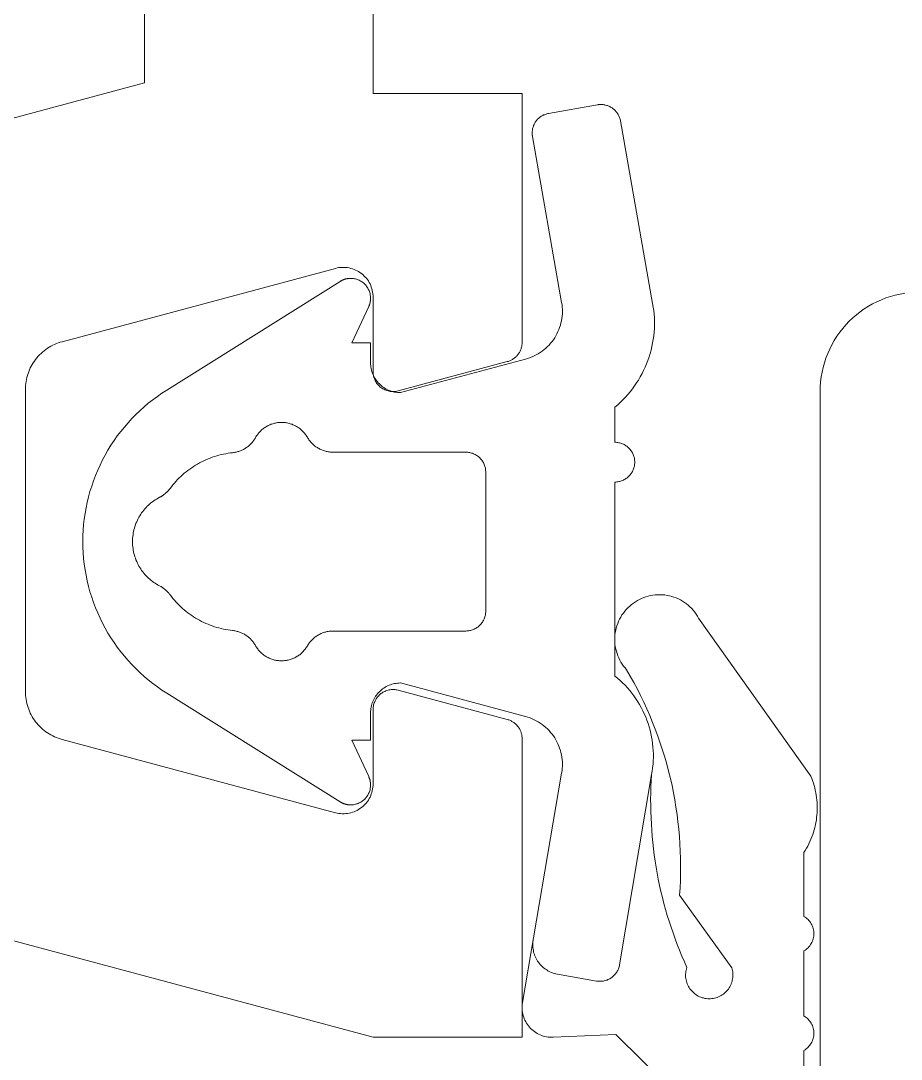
# Model space of a CAD drawing. Header units: metres. Extents: x 1838950 to 1842843, y 5171318 to 5174224.
# Drawn here: x 1841202.50729 to 1841202.51615, y 5171404.76881 to 5171404.77926 of the extents above; entities that cross this region are included whole.
import ezdxf

# ---------------------------------------------------------------- set-up
doc = ezdxf.new("R2010")
doc.units = ezdxf.units.M
doc.header["$LTSCALE"] = 0.0254
doc.layers.add('00 CHAZAL Coupe A.5', color=7, linetype='Continuous', lineweight=18)

# ---------------------------------------------------------------- blocks, each defined once
blk = doc.blocks.new('Groupe-1778-1')
at = {"layer": '00 CHAZAL Coupe A.5', "color": 7, "linetype": 'Continuous', "lineweight": 5, "flags": 128}
for points in [[(1841202.512183, 5171404.775834), (1841202.512191, 5171404.775836), (1841202.512199, 5171404.775838), (1841202.512207, 5171404.775841), (1841202.512214, 5171404.775845), (1841202.512222, 5171404.775848), (1841202.512229, 5171404.775852), (1841202.512236, 5171404.775856), (1841202.512243, 5171404.77586), (1841202.51225, 5171404.775865), (1841202.512256, 5171404.77587), (1841202.512262, 5171404.775875), (1841202.512268, 5171404.775881), (1841202.512274, 5171404.775886), (1841202.51228, 5171404.775892), (1841202.512285, 5171404.775899), (1841202.51229, 5171404.775905), (1841202.512295, 5171404.775912), (1841202.5123, 5171404.775918), (1841202.512304, 5171404.775925), (1841202.512308, 5171404.775932), (1841202.512312, 5171404.77594), (1841202.512315, 5171404.775947), (1841202.512318, 5171404.775955), (1841202.512321, 5171404.775962), (1841202.512324, 5171404.77597), (1841202.512326, 5171404.775978), (1841202.512328, 5171404.775986), (1841202.512329, 5171404.775994), (1841202.51233, 5171404.776002), (1841202.512331, 5171404.77601), (1841202.512332, 5171404.776019), (1841202.512332, 5171404.776027), (1841202.512332, 5171404.778532), (1841202.510832, 5171404.778532), (1841202.510832, 5171404.794346)], [(1841202.499814, 5171404.771984), (1841202.510832, 5171404.769032), (1841202.512332, 5171404.769032), (1841202.512332, 5171404.772037), (1841202.512332, 5171404.772045), (1841202.512331, 5171404.772054), (1841202.51233, 5171404.772062), (1841202.512329, 5171404.77207), (1841202.512328, 5171404.772078), (1841202.512326, 5171404.772086), (1841202.512324, 5171404.772094), (1841202.512321, 5171404.772102), (1841202.512318, 5171404.772109), (1841202.512315, 5171404.772117), (1841202.512312, 5171404.772124), (1841202.512308, 5171404.772132), (1841202.512304, 5171404.772139), (1841202.5123, 5171404.772146), (1841202.512295, 5171404.772152), (1841202.51229, 5171404.772159), (1841202.512285, 5171404.772165), (1841202.51228, 5171404.772172), (1841202.512274, 5171404.772177), (1841202.512268, 5171404.772183), (1841202.512262, 5171404.772189), (1841202.512256, 5171404.772194), (1841202.51225, 5171404.772199), (1841202.512243, 5171404.772204), (1841202.512236, 5171404.772208), (1841202.512229, 5171404.772212), (1841202.512222, 5171404.772216), (1841202.512214, 5171404.772219), (1841202.512207, 5171404.772223), (1841202.512199, 5171404.772226), (1841202.512191, 5171404.772228), (1841202.512183, 5171404.77223), (1841202.511083, 5171404.772525), (1841202.511072, 5171404.772528), (1841202.511061, 5171404.77253), (1841202.51105, 5171404.772531), (1841202.511038, 5171404.772532), (1841202.511027, 5171404.772532), (1841202.511015, 5171404.772531), (1841202.511004, 5171404.77253), (1841202.510993, 5171404.772528), (1841202.510982, 5171404.772526), (1841202.510971, 5171404.772522), (1841202.51096, 5171404.772519), (1841202.510949, 5171404.772514), (1841202.510939, 5171404.772509), (1841202.510929, 5171404.772504), (1841202.510919, 5171404.772497), (1841202.51091, 5171404.772491), (1841202.510901, 5171404.772483), (1841202.510893, 5171404.772476), (1841202.510885, 5171404.772467), (1841202.510877, 5171404.772459), (1841202.51087, 5171404.77245), (1841202.510864, 5171404.77244), (1841202.510858, 5171404.772431), (1841202.510852, 5171404.77242), (1841202.510848, 5171404.77241), (1841202.510843, 5171404.772399), (1841202.51084, 5171404.772388), (1841202.510837, 5171404.772377), (1841202.510835, 5171404.772366), (1841202.510833, 5171404.772355), (1841202.510832, 5171404.772343), (1841202.510832, 5171404.772332), (1841202.510832, 5171404.771582), (1841202.510831, 5171404.771565), (1841202.51083, 5171404.771548), (1841202.510827, 5171404.771531), (1841202.510824, 5171404.771514), (1841202.510819, 5171404.771497), (1841202.510814, 5171404.771481), (1841202.510808, 5171404.771465), (1841202.510801, 5171404.771449), (1841202.510793, 5171404.771434), (1841202.510784, 5171404.771419), (1841202.510774, 5171404.771405), (1841202.510764, 5171404.771392), (1841202.510752, 5171404.771379), (1841202.51074, 5171404.771366), (1841202.510728, 5171404.771355), (1841202.510714, 5171404.771344), (1841202.5107, 5171404.771334), (1841202.510686, 5171404.771325), (1841202.510671, 5171404.771316), (1841202.510656, 5171404.771309), (1841202.51064, 5171404.771302), (1841202.510623, 5171404.771296), (1841202.510607, 5171404.771292), (1841202.51059, 5171404.771288), (1841202.510573, 5171404.771285), (1841202.510556, 5171404.771283), (1841202.510539, 5171404.771282), (1841202.510522, 5171404.771282), (1841202.510505, 5171404.771283), (1841202.510488, 5171404.771285), (1841202.510471, 5171404.771288), (1841202.510454, 5171404.771292), (1841202.507702, 5171404.77203), (1841202.507683, 5171404.772035), (1841202.507663, 5171404.772042), (1841202.507644, 5171404.772049), (1841202.507625, 5171404.772057), (1841202.507607, 5171404.772066), (1841202.507589, 5171404.772075), (1841202.507571, 5171404.772086), (1841202.507554, 5171404.772097), (1841202.507537, 5171404.772108), (1841202.507521, 5171404.772121), (1841202.507505, 5171404.772134), (1841202.50749, 5171404.772148), (1841202.507475, 5171404.772162), (1841202.507461, 5171404.772177), (1841202.507448, 5171404.772192), (1841202.507435, 5171404.772208), (1841202.507423, 5171404.772225), (1841202.507411, 5171404.772242), (1841202.507401, 5171404.772259), (1841202.507391, 5171404.772277), (1841202.507381, 5171404.772295), (1841202.507373, 5171404.772314), (1841202.507365, 5171404.772333), (1841202.507358, 5171404.772352), (1841202.507352, 5171404.772371), (1841202.507347, 5171404.772391), (1841202.507342, 5171404.772411), (1841202.507338, 5171404.772431), (1841202.507335, 5171404.772451), (1841202.507333, 5171404.772472), (1841202.507332, 5171404.772492), (1841202.507332, 5171404.772512), (1841202.507332, 5171404.775551), (1841202.507332, 5171404.775572), (1841202.507333, 5171404.775592), (1841202.507335, 5171404.775613), (1841202.507338, 5171404.775633), (1841202.507342, 5171404.775653), (1841202.507347, 5171404.775673), (1841202.507352, 5171404.775693), (1841202.507358, 5171404.775712), (1841202.507365, 5171404.775731), (1841202.507373, 5171404.77575), (1841202.507381, 5171404.775769), (1841202.507391, 5171404.775787), (1841202.507401, 5171404.775805), (1841202.507411, 5171404.775822), (1841202.507423, 5171404.775839), (1841202.507435, 5171404.775856), (1841202.507448, 5171404.775872), (1841202.507461, 5171404.775887), (1841202.507475, 5171404.775902), (1841202.50749, 5171404.775916), (1841202.507505, 5171404.77593), (1841202.507521, 5171404.775943), (1841202.507537, 5171404.775955), (1841202.507554, 5171404.775967), (1841202.507571, 5171404.775978), (1841202.507589, 5171404.775989), (1841202.507607, 5171404.775998), (1841202.507625, 5171404.776007), (1841202.507644, 5171404.776015), (1841202.507663, 5171404.776022), (1841202.507683, 5171404.776029), (1841202.507702, 5171404.776034), (1841202.510454, 5171404.776772), (1841202.510471, 5171404.776776), (1841202.510488, 5171404.776779), (1841202.510505, 5171404.776781), (1841202.510522, 5171404.776782), (1841202.510539, 5171404.776782), (1841202.510556, 5171404.776781), (1841202.510573, 5171404.776779), (1841202.51059, 5171404.776776), (1841202.510607, 5171404.776772), (1841202.510623, 5171404.776768), (1841202.51064, 5171404.776762), (1841202.510656, 5171404.776755), (1841202.510671, 5171404.776748), (1841202.510686, 5171404.776739), (1841202.5107, 5171404.77673), (1841202.510714, 5171404.77672), (1841202.510728, 5171404.776709), (1841202.51074, 5171404.776698), (1841202.510752, 5171404.776685), (1841202.510764, 5171404.776672), (1841202.510774, 5171404.776659), (1841202.510784, 5171404.776645), (1841202.510793, 5171404.77663), (1841202.510801, 5171404.776615), (1841202.510808, 5171404.776599), (1841202.510814, 5171404.776583), (1841202.510819, 5171404.776567), (1841202.510824, 5171404.77655), (1841202.510827, 5171404.776533), (1841202.51083, 5171404.776516), (1841202.510831, 5171404.776499), (1841202.510832, 5171404.776482), (1841202.510832, 5171404.775732), (1841202.510832, 5171404.775721), (1841202.510833, 5171404.775709), (1841202.510835, 5171404.775698), (1841202.510837, 5171404.775687), (1841202.51084, 5171404.775675), (1841202.510843, 5171404.775665), (1841202.510848, 5171404.775654), (1841202.510852, 5171404.775644), (1841202.510858, 5171404.775633), (1841202.510864, 5171404.775624), (1841202.51087, 5171404.775614), (1841202.510877, 5171404.775605), (1841202.510885, 5171404.775596), (1841202.510893, 5171404.775588), (1841202.510901, 5171404.775581), (1841202.51091, 5171404.775573), (1841202.510919, 5171404.775567), (1841202.510929, 5171404.77556), (1841202.510939, 5171404.775555), (1841202.510949, 5171404.77555), (1841202.51096, 5171404.775545), (1841202.510971, 5171404.775542), (1841202.510982, 5171404.775538), (1841202.510993, 5171404.775536), (1841202.511004, 5171404.775534), (1841202.511015, 5171404.775533), (1841202.511027, 5171404.775532), (1841202.511038, 5171404.775532), (1841202.51105, 5171404.775533), (1841202.511061, 5171404.775534), (1841202.511072, 5171404.775536), (1841202.511083, 5171404.775539), (1841202.512183, 5171404.775834)], [(1841202.516185, 5171404.776521), (1841202.516137, 5171404.776513), (1841202.516089, 5171404.776502), (1841202.516041, 5171404.776489), (1841202.515995, 5171404.776474), (1841202.515949, 5171404.776456), (1841202.515904, 5171404.776436), (1841202.51586, 5171404.776414), (1841202.515818, 5171404.77639), (1841202.515776, 5171404.776363), (1841202.515736, 5171404.776335), (1841202.515697, 5171404.776305), (1841202.51566, 5171404.776273), (1841202.515625, 5171404.776239), (1841202.515591, 5171404.776204), (1841202.515559, 5171404.776166), (1841202.515529, 5171404.776128), (1841202.5155, 5171404.776088), (1841202.515474, 5171404.776046), (1841202.51545, 5171404.776003), (1841202.515428, 5171404.77596), (1841202.515408, 5171404.775915), (1841202.51539, 5171404.775869), (1841202.515375, 5171404.775822), (1841202.515362, 5171404.775775), (1841202.515351, 5171404.775727), (1841202.515343, 5171404.775679), (1841202.515337, 5171404.77563), (1841202.515333, 5171404.775581), (1841202.515332, 5171404.775532), (1841202.515332, 5171404.767032)], [(1841202.508532, 5171404.789032), (1841202.508532, 5171404.778638), (1841202.507107, 5171404.778256)], [(1841202.513636, 5171404.771676), (1841202.513313, 5171404.76976), (1841202.513311, 5171404.76975), (1841202.513309, 5171404.769741), (1841202.513306, 5171404.769731), (1841202.513302, 5171404.769722), (1841202.513299, 5171404.769713), (1841202.513294, 5171404.769704), (1841202.51329, 5171404.769696), (1841202.513285, 5171404.769687), (1841202.513279, 5171404.769679), (1841202.513273, 5171404.769671), (1841202.513267, 5171404.769664), (1841202.51326, 5171404.769656), (1841202.513253, 5171404.769649), (1841202.513246, 5171404.769643), (1841202.513239, 5171404.769637), (1841202.513231, 5171404.769631), (1841202.513222, 5171404.769625), (1841202.513214, 5171404.76962), (1841202.513205, 5171404.769616), (1841202.513196, 5171404.769612), (1841202.513187, 5171404.769608), (1841202.513178, 5171404.769605), (1841202.513169, 5171404.769602), (1841202.513159, 5171404.769599), (1841202.51315, 5171404.769597), (1841202.51314, 5171404.769596), (1841202.51313, 5171404.769595), (1841202.51312, 5171404.769595), (1841202.51311, 5171404.769595), (1841202.513101, 5171404.769595), (1841202.513091, 5171404.769596), (1841202.513081, 5171404.769598), (1841202.512687, 5171404.769667), (1841202.512673, 5171404.76967), (1841202.512659, 5171404.769674), (1841202.512645, 5171404.769678), (1841202.512631, 5171404.769683), (1841202.512618, 5171404.769688), (1841202.512605, 5171404.769694), (1841202.512592, 5171404.769701), (1841202.51258, 5171404.769709), (1841202.512568, 5171404.769717), (1841202.512556, 5171404.769725), (1841202.512545, 5171404.769734), (1841202.512534, 5171404.769744), (1841202.512524, 5171404.769754), (1841202.512514, 5171404.769765), (1841202.512504, 5171404.769776), (1841202.512496, 5171404.769787), (1841202.512487, 5171404.769799), (1841202.51248, 5171404.769812), (1841202.512473, 5171404.769824), (1841202.512467, 5171404.769838), (1841202.512461, 5171404.769851), (1841202.512456, 5171404.769864), (1841202.512451, 5171404.769878), (1841202.512448, 5171404.769892), (1841202.512445, 5171404.769906), (1841202.512442, 5171404.769921), (1841202.512441, 5171404.769935), (1841202.51244, 5171404.76995), (1841202.512439, 5171404.769964), (1841202.51244, 5171404.769978), (1841202.512441, 5171404.769993), (1841202.512443, 5171404.770007)]]:
    blk.add_lwpolyline(points, dxfattribs=at)
at = {"layer": '00 CHAZAL Coupe A.5', "color": 9, "linetype": 'Continuous', "lineweight": 5, "true_color": 0xbbbbbb, "flags": 128}
for points in [[(1841202.514443, 5171404.769731), (1841202.513917, 5171404.770463), (1841202.513922, 5171404.770537), (1841202.513925, 5171404.770611), (1841202.513927, 5171404.770684), (1841202.513927, 5171404.770758), (1841202.513927, 5171404.770832), (1841202.513924, 5171404.770906), (1841202.513921, 5171404.77098), (1841202.513916, 5171404.771054), (1841202.513909, 5171404.771128), (1841202.513901, 5171404.771201), (1841202.513892, 5171404.771275), (1841202.513881, 5171404.771348), (1841202.513869, 5171404.771421), (1841202.513856, 5171404.771493), (1841202.513841, 5171404.771566), (1841202.513825, 5171404.771638), (1841202.513807, 5171404.77171), (1841202.513788, 5171404.771781), (1841202.513768, 5171404.771852), (1841202.513746, 5171404.771923), (1841202.513723, 5171404.771993), (1841202.513699, 5171404.772063), (1841202.513673, 5171404.772133), (1841202.513646, 5171404.772201), (1841202.513618, 5171404.77227), (1841202.513588, 5171404.772338), (1841202.513557, 5171404.772405), (1841202.513525, 5171404.772471), (1841202.513492, 5171404.772537), (1841202.513457, 5171404.772603), (1841202.513421, 5171404.772667), (1841202.513384, 5171404.772731), (1841202.513368, 5171404.772749), (1841202.513354, 5171404.772768), (1841202.51334, 5171404.772787), (1841202.513327, 5171404.772808), (1841202.513316, 5171404.772828), (1841202.513305, 5171404.77285), (1841202.513296, 5171404.772872), (1841202.513288, 5171404.772894), (1841202.513281, 5171404.772917), (1841202.513275, 5171404.77294), (1841202.51327, 5171404.772963), (1841202.513267, 5171404.772987), (1841202.513265, 5171404.773011), (1841202.513264, 5171404.773035), (1841202.513265, 5171404.773058), (1841202.513267, 5171404.773082), (1841202.51327, 5171404.773106), (1841202.513274, 5171404.773129), (1841202.513279, 5171404.773152), (1841202.513286, 5171404.773175), (1841202.513294, 5171404.773198), (1841202.513303, 5171404.77322), (1841202.513313, 5171404.773241), (1841202.513325, 5171404.773262), (1841202.513337, 5171404.773283), (1841202.513351, 5171404.773302), (1841202.513365, 5171404.773321), (1841202.513381, 5171404.773339), (1841202.513397, 5171404.773356), (1841202.513415, 5171404.773373), (1841202.513433, 5171404.773388), (1841202.513452, 5171404.773402), (1841202.513472, 5171404.773416), (1841202.513492, 5171404.773428), (1841202.513513, 5171404.773439), (1841202.513535, 5171404.773449), (1841202.513557, 5171404.773458), (1841202.513579, 5171404.773466), (1841202.513602, 5171404.773473), (1841202.513625, 5171404.773478), (1841202.513649, 5171404.773482), (1841202.513673, 5171404.773485), (1841202.513696, 5171404.773486), (1841202.51372, 5171404.773487), (1841202.513744, 5171404.773486), (1841202.513768, 5171404.773484), (1841202.513791, 5171404.77348), (1841202.513815, 5171404.773475), (1841202.513838, 5171404.773469), (1841202.51386, 5171404.773462), (1841202.513883, 5171404.773454), (1841202.513905, 5171404.773444), (1841202.513926, 5171404.773434), (1841202.513947, 5171404.773422), (1841202.513967, 5171404.773409), (1841202.513986, 5171404.773395), (1841202.514005, 5171404.77338), (1841202.514022, 5171404.773365), (1841202.514039, 5171404.773348), (1841202.514055, 5171404.77333), (1841202.51407, 5171404.773312), (1841202.514084, 5171404.773292), (1841202.514097, 5171404.773272), (1841202.514109, 5171404.773252), (1841202.515238, 5171404.771661), (1841202.515247, 5171404.771638), (1841202.515256, 5171404.771615), (1841202.515264, 5171404.771591), (1841202.515271, 5171404.771567), (1841202.515278, 5171404.771542), (1841202.515283, 5171404.771518), (1841202.515289, 5171404.771493), (1841202.515293, 5171404.771469), (1841202.515296, 5171404.771444), (1841202.515299, 5171404.771419), (1841202.515301, 5171404.771394), (1841202.515302, 5171404.771369), (1841202.515303, 5171404.771343), (1841202.515303, 5171404.771318), (1841202.515302, 5171404.771293), (1841202.5153, 5171404.771268), (1841202.515297, 5171404.771243), (1841202.515294, 5171404.771218), (1841202.51529, 5171404.771193), (1841202.515285, 5171404.771169), (1841202.515279, 5171404.771144), (1841202.515273, 5171404.77112), (1841202.515265, 5171404.771096), (1841202.515258, 5171404.771072), (1841202.515249, 5171404.771048), (1841202.51524, 5171404.771025), (1841202.51523, 5171404.771002), (1841202.515219, 5171404.770979), (1841202.515207, 5171404.770957), (1841202.515195, 5171404.770935), (1841202.515182, 5171404.770913), (1841202.515169, 5171404.770892), (1841202.515169, 5171404.770248), (1841202.51518, 5171404.770241), (1841202.515191, 5171404.770233), (1841202.515201, 5171404.770225), (1841202.51521, 5171404.770216), (1841202.515219, 5171404.770207), (1841202.515228, 5171404.770197), (1841202.515235, 5171404.770186), (1841202.515242, 5171404.770175), (1841202.515248, 5171404.770163), (1841202.515254, 5171404.770151), (1841202.515258, 5171404.770139), (1841202.515262, 5171404.770127), (1841202.515265, 5171404.770114), (1841202.515267, 5171404.770101), (1841202.515268, 5171404.770088), (1841202.515269, 5171404.770075), (1841202.515268, 5171404.770062), (1841202.515267, 5171404.770049), (1841202.515265, 5171404.770036), (1841202.515262, 5171404.770023), (1841202.515258, 5171404.770011), (1841202.515254, 5171404.769998), (1841202.515248, 5171404.769986), (1841202.515242, 5171404.769975), (1841202.515235, 5171404.769964), (1841202.515228, 5171404.769953), (1841202.515219, 5171404.769943), (1841202.51521, 5171404.769933), (1841202.515201, 5171404.769924), (1841202.515191, 5171404.769916), (1841202.51518, 5171404.769909), (1841202.515169, 5171404.769902), (1841202.515169, 5171404.769246), (1841202.51518, 5171404.769239), (1841202.515191, 5171404.769231), (1841202.515201, 5171404.769223), (1841202.51521, 5171404.769214), (1841202.515219, 5171404.769204), (1841202.515227, 5171404.769194), (1841202.515235, 5171404.769184), (1841202.515242, 5171404.769172), (1841202.515248, 5171404.769161), (1841202.515254, 5171404.769149), (1841202.515258, 5171404.769137), (1841202.515262, 5171404.769124), (1841202.515265, 5171404.769111), (1841202.515267, 5171404.769099), (1841202.515268, 5171404.769086), (1841202.515269, 5171404.769072), (1841202.515268, 5171404.769059), (1841202.515267, 5171404.769046), (1841202.515265, 5171404.769033), (1841202.515262, 5171404.769021), (1841202.515258, 5171404.769008), (1841202.515254, 5171404.768996), (1841202.515248, 5171404.768984), (1841202.515242, 5171404.768972), (1841202.515235, 5171404.768961), (1841202.515227, 5171404.768951), (1841202.515219, 5171404.768941), (1841202.51521, 5171404.768931), (1841202.515201, 5171404.768922), (1841202.51519, 5171404.768914), (1841202.51518, 5171404.768906), (1841202.515169, 5171404.768899), (1841202.515169, 5171404.768187)], [(1841202.514605, 5171404.767749), (1841202.513275, 5171404.769059), (1841202.512644, 5171404.769032), (1841202.512627, 5171404.769032), (1841202.512611, 5171404.769032), (1841202.512594, 5171404.769034), (1841202.512578, 5171404.769036), (1841202.512561, 5171404.76904), (1841202.512545, 5171404.769044), (1841202.512529, 5171404.76905), (1841202.512514, 5171404.769056), (1841202.512498, 5171404.769063), (1841202.512484, 5171404.76907), (1841202.512469, 5171404.769079), (1841202.512456, 5171404.769089), (1841202.512442, 5171404.769099), (1841202.51243, 5171404.76911), (1841202.512418, 5171404.769121), (1841202.512406, 5171404.769133), (1841202.512396, 5171404.769146), (1841202.512386, 5171404.76916), (1841202.512376, 5171404.769174), (1841202.512368, 5171404.769188), (1841202.51236, 5171404.769203), (1841202.512354, 5171404.769218), (1841202.512348, 5171404.769234), (1841202.512343, 5171404.76925), (1841202.512339, 5171404.769266), (1841202.512335, 5171404.769282), (1841202.512333, 5171404.769299), (1841202.512332, 5171404.769316), (1841202.512331, 5171404.769332), (1841202.512332, 5171404.769349), (1841202.512333, 5171404.769366), (1841202.512336, 5171404.769382), (1841202.51273, 5171404.77169), (1841202.512734, 5171404.771713), (1841202.512736, 5171404.771736), (1841202.512738, 5171404.771759), (1841202.512738, 5171404.771782), (1841202.512737, 5171404.771806), (1841202.512735, 5171404.771829), (1841202.512732, 5171404.771852), (1841202.512728, 5171404.771874), (1841202.512723, 5171404.771897), (1841202.512717, 5171404.771919), (1841202.51271, 5171404.771942), (1841202.512702, 5171404.771963), (1841202.512693, 5171404.771985), (1841202.512683, 5171404.772005), (1841202.512672, 5171404.772026), (1841202.51266, 5171404.772046), (1841202.512647, 5171404.772065), (1841202.512633, 5171404.772083), (1841202.512618, 5171404.772101), (1841202.512603, 5171404.772119), (1841202.512587, 5171404.772135), (1841202.51257, 5171404.772151), (1841202.512552, 5171404.772166), (1841202.512534, 5171404.77218), (1841202.512515, 5171404.772193), (1841202.512495, 5171404.772206), (1841202.512475, 5171404.772217), (1841202.512454, 5171404.772228), (1841202.512433, 5171404.772237), (1841202.512412, 5171404.772246), (1841202.51239, 5171404.772253), (1841202.512367, 5171404.77226), (1841202.511107, 5171404.772598), (1841202.511092, 5171404.772597), (1841202.511077, 5171404.772596), (1841202.511063, 5171404.772594), (1841202.511048, 5171404.772592), (1841202.511034, 5171404.772589), (1841202.51102, 5171404.772585), (1841202.511006, 5171404.77258), (1841202.510992, 5171404.772575), (1841202.510978, 5171404.772569), (1841202.510965, 5171404.772562), (1841202.510952, 5171404.772555), (1841202.51094, 5171404.772547), (1841202.510928, 5171404.772539), (1841202.510916, 5171404.77253), (1841202.510905, 5171404.77252), (1841202.510895, 5171404.77251), (1841202.510884, 5171404.772499), (1841202.510875, 5171404.772488), (1841202.510866, 5171404.772476), (1841202.510857, 5171404.772464), (1841202.510849, 5171404.772452), (1841202.510842, 5171404.772439), (1841202.510835, 5171404.772426), (1841202.510829, 5171404.772413), (1841202.510824, 5171404.772399), (1841202.51082, 5171404.772385), (1841202.510816, 5171404.772371), (1841202.510812, 5171404.772356), (1841202.51081, 5171404.772342), (1841202.510808, 5171404.772327), (1841202.510807, 5171404.772312), (1841202.510807, 5171404.772298), (1841202.510807, 5171404.772021), (1841202.510617, 5171404.772021), (1841202.510788, 5171404.771656), (1841202.510789, 5171404.771653), (1841202.51079, 5171404.771651), (1841202.510791, 5171404.771648), (1841202.510792, 5171404.771646), (1841202.510793, 5171404.771643), (1841202.510794, 5171404.771641), (1841202.510795, 5171404.771638), (1841202.510796, 5171404.771635), (1841202.510797, 5171404.771633), (1841202.510798, 5171404.77163), (1841202.510798, 5171404.771628), (1841202.510799, 5171404.771625), (1841202.5108, 5171404.771622), (1841202.510801, 5171404.77162), (1841202.510801, 5171404.771617), (1841202.510802, 5171404.771614), (1841202.510802, 5171404.771612), (1841202.510803, 5171404.771609), (1841202.510803, 5171404.771606), (1841202.510804, 5171404.771604), (1841202.510804, 5171404.771601), (1841202.510805, 5171404.771598), (1841202.510805, 5171404.771596), (1841202.510805, 5171404.771593), (1841202.510806, 5171404.77159), (1841202.510806, 5171404.771588), (1841202.510806, 5171404.771585), (1841202.510806, 5171404.771582), (1841202.510806, 5171404.771579), (1841202.510807, 5171404.771577), (1841202.510807, 5171404.771574), (1841202.510807, 5171404.771571), (1841202.510806, 5171404.771561), (1841202.510806, 5171404.771552), (1841202.510804, 5171404.771542), (1841202.510803, 5171404.771532), (1841202.510801, 5171404.771523), (1841202.510798, 5171404.771513), (1841202.510795, 5171404.771504), (1841202.510791, 5171404.771495), (1841202.510787, 5171404.771486), (1841202.510783, 5171404.771477), (1841202.510778, 5171404.771468), (1841202.510773, 5171404.77146), (1841202.510767, 5171404.771452), (1841202.510761, 5171404.771444), (1841202.510755, 5171404.771437), (1841202.510748, 5171404.77143), (1841202.510741, 5171404.771423), (1841202.510734, 5171404.771417), (1841202.510726, 5171404.771411), (1841202.510718, 5171404.771405), (1841202.510709, 5171404.7714), (1841202.510701, 5171404.771395), (1841202.510692, 5171404.77139), (1841202.510683, 5171404.771386), (1841202.510674, 5171404.771383), (1841202.510665, 5171404.77138), (1841202.510655, 5171404.771377), (1841202.510646, 5171404.771375), (1841202.510636, 5171404.771373), (1841202.510626, 5171404.771372), (1841202.510616, 5171404.771371), (1841202.510607, 5171404.771371), (1841202.510603, 5171404.771371), (1841202.5106, 5171404.771371), (1841202.510596, 5171404.771371), (1841202.510593, 5171404.771372), (1841202.510589, 5171404.771372), (1841202.510586, 5171404.771372), (1841202.510582, 5171404.771373), (1841202.510579, 5171404.771373), (1841202.510575, 5171404.771374), (1841202.510572, 5171404.771374), (1841202.510568, 5171404.771375), (1841202.510565, 5171404.771376), (1841202.510562, 5171404.771376), (1841202.510558, 5171404.771377), (1841202.510555, 5171404.771378), (1841202.510551, 5171404.771379), (1841202.510548, 5171404.77138), (1841202.510545, 5171404.771381), (1841202.510541, 5171404.771382), (1841202.510538, 5171404.771383), (1841202.510535, 5171404.771385), (1841202.510532, 5171404.771386), (1841202.510528, 5171404.771387), (1841202.510525, 5171404.771389), (1841202.510522, 5171404.77139), (1841202.510519, 5171404.771392), (1841202.510516, 5171404.771393), (1841202.510513, 5171404.771395), (1841202.510509, 5171404.771396), (1841202.510506, 5171404.771398), (1841202.510503, 5171404.7714), (1841202.5105, 5171404.771402), (1841202.508754, 5171404.772496), (1841202.508706, 5171404.772527), (1841202.50866, 5171404.772559), (1841202.508614, 5171404.772593), (1841202.508569, 5171404.772629), (1841202.508526, 5171404.772665), (1841202.508484, 5171404.772704), (1841202.508443, 5171404.772743), (1841202.508403, 5171404.772784), (1841202.508365, 5171404.772825), (1841202.508328, 5171404.772869), (1841202.508292, 5171404.772913), (1841202.508257, 5171404.772958), (1841202.508225, 5171404.773005), (1841202.508193, 5171404.773052), (1841202.508163, 5171404.7731), (1841202.508135, 5171404.77315), (1841202.508108, 5171404.7732), (1841202.508083, 5171404.773251), (1841202.50806, 5171404.773303), (1841202.508038, 5171404.773355), (1841202.508018, 5171404.773408), (1841202.507999, 5171404.773462), (1841202.507982, 5171404.773516), (1841202.507967, 5171404.773571), (1841202.507954, 5171404.773626), (1841202.507942, 5171404.773682), (1841202.507932, 5171404.773738), (1841202.507924, 5171404.773794), (1841202.507918, 5171404.773851), (1841202.507914, 5171404.773908), (1841202.507911, 5171404.773964), (1841202.50791, 5171404.774021), (1841202.507911, 5171404.774078), (1841202.507914, 5171404.774135), (1841202.507918, 5171404.774192), (1841202.507924, 5171404.774248), (1841202.507932, 5171404.774304), (1841202.507942, 5171404.774361), (1841202.507954, 5171404.774416), (1841202.507967, 5171404.774471), (1841202.507982, 5171404.774526), (1841202.507999, 5171404.774581), (1841202.508018, 5171404.774634), (1841202.508038, 5171404.774688), (1841202.50806, 5171404.77474), (1841202.508083, 5171404.774792), (1841202.508108, 5171404.774843), (1841202.508135, 5171404.774893), (1841202.508163, 5171404.774942), (1841202.508193, 5171404.774991), (1841202.508225, 5171404.775038), (1841202.508257, 5171404.775085), (1841202.508292, 5171404.77513), (1841202.508328, 5171404.775174), (1841202.508365, 5171404.775217), (1841202.508403, 5171404.775259), (1841202.508443, 5171404.7753), (1841202.508484, 5171404.775339), (1841202.508526, 5171404.775377), (1841202.508569, 5171404.775414), (1841202.508614, 5171404.775449), (1841202.50866, 5171404.775483), (1841202.508706, 5171404.775516), (1841202.508754, 5171404.775547), (1841202.5105, 5171404.776641), (1841202.510503, 5171404.776643), (1841202.510506, 5171404.776645), (1841202.510509, 5171404.776646), (1841202.510513, 5171404.776648), (1841202.510516, 5171404.77665), (1841202.510519, 5171404.776651), (1841202.510522, 5171404.776653), (1841202.510525, 5171404.776654), (1841202.510528, 5171404.776656), (1841202.510532, 5171404.776657), (1841202.510535, 5171404.776658), (1841202.510538, 5171404.776659), (1841202.510541, 5171404.776661), (1841202.510545, 5171404.776662), (1841202.510548, 5171404.776663), (1841202.510551, 5171404.776664), (1841202.510555, 5171404.776665), (1841202.510558, 5171404.776666), (1841202.510562, 5171404.776666), (1841202.510565, 5171404.776667), (1841202.510568, 5171404.776668), (1841202.510572, 5171404.776668), (1841202.510575, 5171404.776669), (1841202.510579, 5171404.77667), (1841202.510582, 5171404.77667), (1841202.510586, 5171404.77667), (1841202.510589, 5171404.776671), (1841202.510593, 5171404.776671), (1841202.510596, 5171404.776671), (1841202.5106, 5171404.776671), (1841202.510603, 5171404.776671), (1841202.510607, 5171404.776671), (1841202.510616, 5171404.776671), (1841202.510626, 5171404.776671), (1841202.510636, 5171404.776669), (1841202.510646, 5171404.776668), (1841202.510655, 5171404.776665), (1841202.510665, 5171404.776663), (1841202.510674, 5171404.77666), (1841202.510683, 5171404.776656), (1841202.510692, 5171404.776652), (1841202.510701, 5171404.776648), (1841202.510709, 5171404.776643), (1841202.510718, 5171404.776638), (1841202.510726, 5171404.776632), (1841202.510734, 5171404.776626), (1841202.510741, 5171404.77662), (1841202.510748, 5171404.776613), (1841202.510755, 5171404.776606), (1841202.510761, 5171404.776598), (1841202.510767, 5171404.776591), (1841202.510773, 5171404.776583), (1841202.510778, 5171404.776574), (1841202.510783, 5171404.776566), (1841202.510787, 5171404.776557), (1841202.510791, 5171404.776548), (1841202.510795, 5171404.776539), (1841202.510798, 5171404.77653), (1841202.510801, 5171404.77652), (1841202.510803, 5171404.776511), (1841202.510804, 5171404.776501), (1841202.510806, 5171404.776491), (1841202.510806, 5171404.776481), (1841202.510807, 5171404.776471), (1841202.510807, 5171404.776469), (1841202.510807, 5171404.776466), (1841202.510806, 5171404.776463), (1841202.510806, 5171404.776461), (1841202.510806, 5171404.776458), (1841202.510806, 5171404.776455), (1841202.510806, 5171404.776452), (1841202.510805, 5171404.77645), (1841202.510805, 5171404.776447), (1841202.510805, 5171404.776444), (1841202.510804, 5171404.776442), (1841202.510804, 5171404.776439), (1841202.510803, 5171404.776436), (1841202.510803, 5171404.776434), (1841202.510802, 5171404.776431), (1841202.510802, 5171404.776428), (1841202.510801, 5171404.776426), (1841202.510801, 5171404.776423), (1841202.5108, 5171404.77642), (1841202.510799, 5171404.776418), (1841202.510798, 5171404.776415), (1841202.510798, 5171404.776412), (1841202.510797, 5171404.77641), (1841202.510796, 5171404.776407), (1841202.510795, 5171404.776405), (1841202.510794, 5171404.776402), (1841202.510793, 5171404.7764), (1841202.510792, 5171404.776397), (1841202.510791, 5171404.776394), (1841202.51079, 5171404.776392), (1841202.510789, 5171404.776389), (1841202.510788, 5171404.776387), (1841202.510617, 5171404.776021), (1841202.510807, 5171404.776021), (1841202.510807, 5171404.775821), (1841202.510807, 5171404.775807), (1841202.510808, 5171404.775792), (1841202.51081, 5171404.775777), (1841202.510812, 5171404.775763), (1841202.510816, 5171404.775748), (1841202.51082, 5171404.775734), (1841202.510824, 5171404.77572), (1841202.510829, 5171404.775707), (1841202.510835, 5171404.775693), (1841202.510842, 5171404.77568), (1841202.510849, 5171404.775667), (1841202.510857, 5171404.775655), (1841202.510866, 5171404.775643), (1841202.510875, 5171404.775631), (1841202.510884, 5171404.77562), (1841202.510895, 5171404.775609), (1841202.510905, 5171404.775599), (1841202.510916, 5171404.775589), (1841202.510928, 5171404.77558), (1841202.51094, 5171404.775572), (1841202.510952, 5171404.775564), (1841202.510965, 5171404.775557), (1841202.510978, 5171404.77555), (1841202.510992, 5171404.775544), (1841202.511006, 5171404.775539), (1841202.51102, 5171404.775534), (1841202.511034, 5171404.77553), (1841202.511048, 5171404.775527), (1841202.511063, 5171404.775525), (1841202.511077, 5171404.775523), (1841202.511092, 5171404.775522), (1841202.511107, 5171404.775521), (1841202.512367, 5171404.775859), (1841202.51239, 5171404.775866), (1841202.512412, 5171404.775873), (1841202.512433, 5171404.775882), (1841202.512454, 5171404.775891), (1841202.512475, 5171404.775902), (1841202.512495, 5171404.775913), (1841202.512515, 5171404.775926), (1841202.512534, 5171404.775939), (1841202.512552, 5171404.775953), (1841202.51257, 5171404.775968), (1841202.512587, 5171404.775984), (1841202.512603, 5171404.776), (1841202.512618, 5171404.776018), (1841202.512633, 5171404.776036), (1841202.512647, 5171404.776054), (1841202.51266, 5171404.776073), (1841202.512672, 5171404.776093), (1841202.512683, 5171404.776114), (1841202.512693, 5171404.776135), (1841202.512702, 5171404.776156), (1841202.51271, 5171404.776178), (1841202.512717, 5171404.7762), (1841202.512723, 5171404.776222), (1841202.512728, 5171404.776245), (1841202.512732, 5171404.776267), (1841202.512735, 5171404.77629), (1841202.512737, 5171404.776314), (1841202.512738, 5171404.776337), (1841202.512738, 5171404.77636), (1841202.512736, 5171404.776383), (1841202.512734, 5171404.776406), (1841202.51273, 5171404.776429), (1841202.512436, 5171404.7781), (1841202.512436, 5171404.778101), (1841202.512435, 5171404.778102), (1841202.512435, 5171404.778103), (1841202.512435, 5171404.778104), (1841202.512435, 5171404.778105), (1841202.512435, 5171404.778106), (1841202.512435, 5171404.778107), (1841202.512435, 5171404.778108), (1841202.512434, 5171404.778109), (1841202.512434, 5171404.778111), (1841202.512434, 5171404.778112), (1841202.512434, 5171404.778113), (1841202.512434, 5171404.778114), (1841202.512434, 5171404.778115), (1841202.512434, 5171404.778116), (1841202.512434, 5171404.778117), (1841202.512433, 5171404.778118), (1841202.512433, 5171404.778119), (1841202.512433, 5171404.77812), (1841202.512433, 5171404.778121), (1841202.512433, 5171404.778122), (1841202.512433, 5171404.778124), (1841202.512433, 5171404.778125), (1841202.512433, 5171404.778126), (1841202.512433, 5171404.778127), (1841202.512433, 5171404.778128), (1841202.512433, 5171404.778129), (1841202.512433, 5171404.77813), (1841202.512433, 5171404.778131), (1841202.512433, 5171404.778132), (1841202.512433, 5171404.778133), (1841202.512433, 5171404.778134), (1841202.512433, 5171404.778143), (1841202.512434, 5171404.778152), (1841202.512435, 5171404.778161), (1841202.512436, 5171404.778169), (1841202.512438, 5171404.778178), (1841202.51244, 5171404.778186), (1841202.512442, 5171404.778195), (1841202.512445, 5171404.778203), (1841202.512448, 5171404.778211), (1841202.512452, 5171404.778219), (1841202.512455, 5171404.778227), (1841202.51246, 5171404.778234), (1841202.512464, 5171404.778242), (1841202.512469, 5171404.778249), (1841202.512474, 5171404.778256), (1841202.51248, 5171404.778263), (1841202.512485, 5171404.77827), (1841202.512491, 5171404.778276), (1841202.512498, 5171404.778282), (1841202.512504, 5171404.778288), (1841202.512511, 5171404.778293), (1841202.512518, 5171404.778298), (1841202.512525, 5171404.778303), (1841202.512533, 5171404.778308), (1841202.51254, 5171404.778312), (1841202.512548, 5171404.778316), (1841202.512556, 5171404.778319), (1841202.512564, 5171404.778322), (1841202.512573, 5171404.778325), (1841202.512581, 5171404.778328), (1841202.51259, 5171404.77833), (1841202.512598, 5171404.778331), (1841202.513091, 5171404.778418), (1841202.513092, 5171404.778418), (1841202.513092, 5171404.778419), (1841202.513093, 5171404.778419), (1841202.513094, 5171404.778419), (1841202.513095, 5171404.778419), (1841202.513096, 5171404.778419), (1841202.513097, 5171404.778419), (1841202.513098, 5171404.778419), (1841202.513099, 5171404.77842), (1841202.5131, 5171404.77842), (1841202.513101, 5171404.77842), (1841202.513102, 5171404.77842), (1841202.513103, 5171404.77842), (1841202.513104, 5171404.77842), (1841202.513105, 5171404.77842), (1841202.513106, 5171404.77842), (1841202.513106, 5171404.77842), (1841202.513107, 5171404.778421), (1841202.513108, 5171404.778421), (1841202.513109, 5171404.778421), (1841202.51311, 5171404.778421), (1841202.513111, 5171404.778421), (1841202.513112, 5171404.778421), (1841202.513113, 5171404.778421), (1841202.513114, 5171404.778421), (1841202.513115, 5171404.778421), (1841202.513116, 5171404.778421), (1841202.513117, 5171404.778421), (1841202.513118, 5171404.778421), (1841202.513119, 5171404.778421), (1841202.51312, 5171404.778421), (1841202.513121, 5171404.778421), (1841202.513129, 5171404.778421), (1841202.513138, 5171404.778421), (1841202.513147, 5171404.77842), (1841202.513156, 5171404.778419), (1841202.513165, 5171404.778417), (1841202.513173, 5171404.778415), (1841202.513182, 5171404.778413), (1841202.51319, 5171404.77841), (1841202.513199, 5171404.778407), (1841202.513207, 5171404.778404), (1841202.513215, 5171404.7784), (1841202.513223, 5171404.778396), (1841202.51323, 5171404.778392), (1841202.513238, 5171404.778387), (1841202.513245, 5171404.778382), (1841202.513252, 5171404.778376), (1841202.513259, 5171404.77837), (1841202.513265, 5171404.778364), (1841202.513271, 5171404.778358), (1841202.513277, 5171404.778351), (1841202.513283, 5171404.778344), (1841202.513288, 5171404.778337), (1841202.513293, 5171404.77833), (1841202.513298, 5171404.778322), (1841202.513302, 5171404.778315), (1841202.513306, 5171404.778307), (1841202.51331, 5171404.778299), (1841202.513313, 5171404.77829), (1841202.513316, 5171404.778282), (1841202.513318, 5171404.778273), (1841202.513321, 5171404.778265), (1841202.513322, 5171404.778256), (1841202.513646, 5171404.776419), (1841202.513652, 5171404.776383), (1841202.513657, 5171404.776347), (1841202.51366, 5171404.776311), (1841202.513663, 5171404.776275), (1841202.513664, 5171404.776238), (1841202.513664, 5171404.776202), (1841202.513663, 5171404.776165), (1841202.51366, 5171404.776129), (1841202.513657, 5171404.776093), (1841202.513652, 5171404.776057), (1841202.513646, 5171404.776021), (1841202.513638, 5171404.775985), (1841202.51363, 5171404.77595), (1841202.51362, 5171404.775914), (1841202.51361, 5171404.77588), (1841202.513598, 5171404.775845), (1841202.513585, 5171404.775811), (1841202.513571, 5171404.775778), (1841202.513555, 5171404.775744), (1841202.513539, 5171404.775712), (1841202.513522, 5171404.77568), (1841202.513503, 5171404.775648), (1841202.513484, 5171404.775618), (1841202.513463, 5171404.775588), (1841202.513442, 5171404.775558), (1841202.513419, 5171404.775529), (1841202.513396, 5171404.775502), (1841202.513372, 5171404.775474), (1841202.513346, 5171404.775448), (1841202.51332, 5171404.775423), (1841202.513294, 5171404.775398), (1841202.513266, 5171404.775374), (1841202.513266, 5171404.775021), (1841202.513276, 5171404.775021), (1841202.513285, 5171404.77502), (1841202.513295, 5171404.775019), (1841202.513305, 5171404.775017), (1841202.513314, 5171404.775015), (1841202.513324, 5171404.775013), (1841202.513333, 5171404.775009), (1841202.513342, 5171404.775006), (1841202.513351, 5171404.775002), (1841202.51336, 5171404.774998), (1841202.513369, 5171404.774993), (1841202.513377, 5171404.774987), (1841202.513385, 5171404.774982), (1841202.513393, 5171404.774976), (1841202.5134, 5171404.774969), (1841202.513407, 5171404.774963), (1841202.513414, 5171404.774955), (1841202.51342, 5171404.774948), (1841202.513426, 5171404.77494), (1841202.513432, 5171404.774932), (1841202.513437, 5171404.774924), (1841202.513442, 5171404.774915), (1841202.513447, 5171404.774907), (1841202.513451, 5171404.774898), (1841202.513454, 5171404.774888), (1841202.513457, 5171404.774879), (1841202.51346, 5171404.77487), (1841202.513462, 5171404.77486), (1841202.513464, 5171404.77485), (1841202.513465, 5171404.774841), (1841202.513466, 5171404.774831), (1841202.513466, 5171404.774821), (1841202.513466, 5171404.774811), (1841202.513465, 5171404.774802), (1841202.513464, 5171404.774792), (1841202.513462, 5171404.774782), (1841202.51346, 5171404.774773), (1841202.513457, 5171404.774763), (1841202.513454, 5171404.774754), (1841202.513451, 5171404.774745), (1841202.513447, 5171404.774736), (1841202.513442, 5171404.774727), (1841202.513437, 5171404.774718), (1841202.513432, 5171404.77471), (1841202.513426, 5171404.774702), (1841202.51342, 5171404.774694), (1841202.513414, 5171404.774687), (1841202.513407, 5171404.77468), (1841202.5134, 5171404.774673), (1841202.513393, 5171404.774667), (1841202.513385, 5171404.77466), (1841202.513377, 5171404.774655), (1841202.513369, 5171404.77465), (1841202.51336, 5171404.774645), (1841202.513351, 5171404.77464), (1841202.513342, 5171404.774636), (1841202.513333, 5171404.774633), (1841202.513324, 5171404.77463), (1841202.513314, 5171404.774627), (1841202.513305, 5171404.774625), (1841202.513295, 5171404.774623), (1841202.513285, 5171404.774622), (1841202.513276, 5171404.774621), (1841202.513266, 5171404.774621), (1841202.513266, 5171404.772668), (1841202.513293, 5171404.772646), (1841202.513319, 5171404.772623), (1841202.513344, 5171404.772599), (1841202.513368, 5171404.772575), (1841202.513392, 5171404.772549), (1841202.513415, 5171404.772523), (1841202.513436, 5171404.772496), (1841202.513457, 5171404.772468), (1841202.513477, 5171404.772439), (1841202.513496, 5171404.77241), (1841202.513514, 5171404.772381), (1841202.513531, 5171404.77235), (1841202.513547, 5171404.772319), (1841202.513562, 5171404.772288), (1841202.513576, 5171404.772256), (1841202.513588, 5171404.772224), (1841202.5136, 5171404.772191), (1841202.51361, 5171404.772158), (1841202.51362, 5171404.772124), (1841202.513628, 5171404.77209), (1841202.513635, 5171404.772056), (1841202.513641, 5171404.772022), (1841202.513646, 5171404.771988), (1841202.513649, 5171404.771953), (1841202.513652, 5171404.771919), (1841202.513653, 5171404.771884), (1841202.513653, 5171404.771849), (1841202.513652, 5171404.771814), (1841202.51365, 5171404.77178), (1841202.513646, 5171404.771745), (1841202.513642, 5171404.771711), (1841202.513636, 5171404.771676), (1841202.513632, 5171404.771614), (1841202.513629, 5171404.771552), (1841202.513627, 5171404.77149), (1841202.513626, 5171404.771427), (1841202.513627, 5171404.771365), (1841202.513628, 5171404.771303), (1841202.51363, 5171404.77124), (1841202.513633, 5171404.771178), (1841202.513637, 5171404.771116), (1841202.513642, 5171404.771054), (1841202.513648, 5171404.770992), (1841202.513654, 5171404.77093), (1841202.513662, 5171404.770868), (1841202.513671, 5171404.770806), (1841202.513681, 5171404.770745), (1841202.513692, 5171404.770683), (1841202.513703, 5171404.770622), (1841202.513716, 5171404.770561), (1841202.513729, 5171404.7705), (1841202.513744, 5171404.77044), (1841202.513759, 5171404.770379), (1841202.513776, 5171404.770319), (1841202.513793, 5171404.770259), (1841202.513811, 5171404.7702), (1841202.513831, 5171404.770141), (1841202.513851, 5171404.770082), (1841202.513872, 5171404.770023), (1841202.513894, 5171404.769965), (1841202.513917, 5171404.769907), (1841202.51394, 5171404.769849), (1841202.513965, 5171404.769792), (1841202.513991, 5171404.769735), (1841202.513986, 5171404.769721), (1841202.513983, 5171404.769708), (1841202.51398, 5171404.769694), (1841202.513979, 5171404.76968), (1841202.513978, 5171404.769666), (1841202.513978, 5171404.769652), (1841202.513978, 5171404.769638), (1841202.51398, 5171404.769624), (1841202.513982, 5171404.76961), (1841202.513986, 5171404.769596), (1841202.51399, 5171404.769583), (1841202.513995, 5171404.769569), (1841202.514, 5171404.769557), (1841202.514006, 5171404.769544), (1841202.514014, 5171404.769532), (1841202.514021, 5171404.76952), (1841202.51403, 5171404.769509), (1841202.514039, 5171404.769498), (1841202.514049, 5171404.769488), (1841202.514059, 5171404.769478), (1841202.51407, 5171404.769469), (1841202.514081, 5171404.769461), (1841202.514093, 5171404.769453), (1841202.514105, 5171404.769447), (1841202.514118, 5171404.76944), (1841202.514131, 5171404.769435), (1841202.514144, 5171404.76943), (1841202.514158, 5171404.769427), (1841202.514172, 5171404.769423), (1841202.514186, 5171404.769421), (1841202.5142, 5171404.76942), (1841202.514214, 5171404.769419), (1841202.514228, 5171404.76942), (1841202.514242, 5171404.769421), (1841202.514256, 5171404.769423), (1841202.51427, 5171404.769425), (1841202.514283, 5171404.769429), (1841202.514297, 5171404.769433), (1841202.51431, 5171404.769439), (1841202.514322, 5171404.769445), (1841202.514335, 5171404.769451), (1841202.514347, 5171404.769459), (1841202.514358, 5171404.769467), (1841202.514369, 5171404.769475), (1841202.51438, 5171404.769485), (1841202.51439, 5171404.769495), (1841202.514399, 5171404.769505), (1841202.514408, 5171404.769517), (1841202.514416, 5171404.769528), (1841202.514423, 5171404.76954), (1841202.51443, 5171404.769553), (1841202.514436, 5171404.769565), (1841202.514441, 5171404.769579), (1841202.514445, 5171404.769592), (1841202.514448, 5171404.769606), (1841202.514451, 5171404.769619), (1841202.514453, 5171404.769633), (1841202.514454, 5171404.769647), (1841202.514454, 5171404.769662), (1841202.514453, 5171404.769676), (1841202.514452, 5171404.76969), (1841202.51445, 5171404.769704), (1841202.514447, 5171404.769717), (1841202.514443, 5171404.769731)], [(1841202.508683, 5171404.773576), (1841202.508687, 5171404.773574), (1841202.50869, 5171404.773572), (1841202.508694, 5171404.77357), (1841202.508698, 5171404.773568), (1841202.508702, 5171404.773565), (1841202.508705, 5171404.773563), (1841202.508709, 5171404.773561), (1841202.508713, 5171404.773558), (1841202.508716, 5171404.773556), (1841202.50872, 5171404.773553), (1841202.508723, 5171404.773551), (1841202.508727, 5171404.773548), (1841202.50873, 5171404.773546), (1841202.508734, 5171404.773543), (1841202.508737, 5171404.77354), (1841202.50874, 5171404.773537), (1841202.508744, 5171404.773535), (1841202.508747, 5171404.773532), (1841202.50875, 5171404.773529), (1841202.508753, 5171404.773526), (1841202.508757, 5171404.773523), (1841202.50876, 5171404.77352), (1841202.508763, 5171404.773517), (1841202.508766, 5171404.773514), (1841202.508769, 5171404.77351), (1841202.508771, 5171404.773507), (1841202.508774, 5171404.773504), (1841202.508777, 5171404.773501), (1841202.50878, 5171404.773497), (1841202.508783, 5171404.773494), (1841202.508785, 5171404.77349), (1841202.508788, 5171404.773487), (1841202.508802, 5171404.773468), (1841202.508817, 5171404.77345), (1841202.508832, 5171404.773432), (1841202.508847, 5171404.773415), (1841202.508863, 5171404.773398), (1841202.508879, 5171404.773381), (1841202.508896, 5171404.773365), (1841202.508914, 5171404.773349), (1841202.508931, 5171404.773334), (1841202.508949, 5171404.773319), (1841202.508968, 5171404.773305), (1841202.508986, 5171404.773291), (1841202.509006, 5171404.773277), (1841202.509025, 5171404.773264), (1841202.509045, 5171404.773252), (1841202.509065, 5171404.77324), (1841202.509085, 5171404.773229), (1841202.509106, 5171404.773218), (1841202.509127, 5171404.773208), (1841202.509148, 5171404.773198), (1841202.50917, 5171404.773189), (1841202.509191, 5171404.77318), (1841202.509213, 5171404.773172), (1841202.509235, 5171404.773165), (1841202.509258, 5171404.773158), (1841202.50928, 5171404.773152), (1841202.509303, 5171404.773146), (1841202.509326, 5171404.773141), (1841202.509349, 5171404.773136), (1841202.509372, 5171404.773132), (1841202.509395, 5171404.773129), (1841202.509418, 5171404.773126), (1841202.509427, 5171404.773125), (1841202.509436, 5171404.773124), (1841202.509444, 5171404.773122), (1841202.509453, 5171404.77312), (1841202.509462, 5171404.773118), (1841202.509471, 5171404.773116), (1841202.509479, 5171404.773113), (1841202.509488, 5171404.77311), (1841202.509496, 5171404.773107), (1841202.509504, 5171404.773104), (1841202.509512, 5171404.7731), (1841202.509521, 5171404.773096), (1841202.509528, 5171404.773092), (1841202.509536, 5171404.773088), (1841202.509544, 5171404.773083), (1841202.509552, 5171404.773078), (1841202.509559, 5171404.773073), (1841202.509566, 5171404.773068), (1841202.509573, 5171404.773063), (1841202.50958, 5171404.773057), (1841202.509587, 5171404.773051), (1841202.509594, 5171404.773045), (1841202.5096, 5171404.773039), (1841202.509606, 5171404.773032), (1841202.509612, 5171404.773026), (1841202.509618, 5171404.773019), (1841202.509624, 5171404.773012), (1841202.509629, 5171404.773005), (1841202.509634, 5171404.772997), (1841202.509639, 5171404.77299), (1841202.509644, 5171404.772982), (1841202.509648, 5171404.772975), (1841202.509653, 5171404.772966), (1841202.509659, 5171404.772958), (1841202.509664, 5171404.772949), (1841202.50967, 5171404.772941), (1841202.509676, 5171404.772933), (1841202.509682, 5171404.772926), (1841202.509689, 5171404.772918), (1841202.509696, 5171404.772911), (1841202.509703, 5171404.772904), (1841202.50971, 5171404.772897), (1841202.509718, 5171404.772891), (1841202.509725, 5171404.772885), (1841202.509733, 5171404.772879), (1841202.509742, 5171404.772873), (1841202.50975, 5171404.772868), (1841202.509758, 5171404.772862), (1841202.509767, 5171404.772858), (1841202.509776, 5171404.772853), (1841202.509785, 5171404.772849), (1841202.509794, 5171404.772845), (1841202.509803, 5171404.772841), (1841202.509812, 5171404.772838), (1841202.509822, 5171404.772835), (1841202.509831, 5171404.772832), (1841202.509841, 5171404.772829), (1841202.509851, 5171404.772827), (1841202.50986, 5171404.772825), (1841202.50987, 5171404.772824), (1841202.50988, 5171404.772823), (1841202.50989, 5171404.772822), (1841202.5099, 5171404.772821), (1841202.50991, 5171404.772821), (1841202.50992, 5171404.772821), (1841202.50993, 5171404.772822), (1841202.509939, 5171404.772823), (1841202.509949, 5171404.772824), (1841202.509959, 5171404.772825), (1841202.509968, 5171404.772827), (1841202.509978, 5171404.772829), (1841202.509988, 5171404.772832), (1841202.509997, 5171404.772834), (1841202.510006, 5171404.772837), (1841202.510016, 5171404.772841), (1841202.510025, 5171404.772844), (1841202.510034, 5171404.772848), (1841202.510043, 5171404.772852), (1841202.510051, 5171404.772857), (1841202.51006, 5171404.772862), (1841202.510068, 5171404.772867), (1841202.510077, 5171404.772872), (1841202.510085, 5171404.772877), (1841202.510093, 5171404.772883), (1841202.5101, 5171404.772889), (1841202.510108, 5171404.772896), (1841202.510115, 5171404.772902), (1841202.510122, 5171404.772909), (1841202.510129, 5171404.772916), (1841202.510135, 5171404.772924), (1841202.510142, 5171404.772931), (1841202.510148, 5171404.772939), (1841202.510154, 5171404.772947), (1841202.510159, 5171404.772955), (1841202.510165, 5171404.772963), (1841202.51017, 5171404.772971), (1841202.510175, 5171404.77298), (1841202.51018, 5171404.772988), (1841202.510186, 5171404.772996), (1841202.510192, 5171404.773004), (1841202.510198, 5171404.773012), (1841202.510204, 5171404.773019), (1841202.510211, 5171404.773026), (1841202.510217, 5171404.773033), (1841202.510224, 5171404.77304), (1841202.510232, 5171404.773047), (1841202.510239, 5171404.773053), (1841202.510247, 5171404.773059), (1841202.510255, 5171404.773065), (1841202.510263, 5171404.773071), (1841202.510271, 5171404.773076), (1841202.51028, 5171404.773081), (1841202.510288, 5171404.773086), (1841202.510297, 5171404.77309), (1841202.510306, 5171404.773095), (1841202.510315, 5171404.773098), (1841202.510324, 5171404.773102), (1841202.510333, 5171404.773105), (1841202.510342, 5171404.773108), (1841202.510352, 5171404.773111), (1841202.510361, 5171404.773113), (1841202.510371, 5171404.773116), (1841202.510381, 5171404.773117), (1841202.51039, 5171404.773119), (1841202.5104, 5171404.77312), (1841202.51041, 5171404.773121), (1841202.51042, 5171404.773121), (1841202.51043, 5171404.773121), (1841202.511766, 5171404.773121), (1841202.511776, 5171404.773122), (1841202.511785, 5171404.773122), (1841202.511795, 5171404.773123), (1841202.511805, 5171404.773125), (1841202.511814, 5171404.773127), (1841202.511824, 5171404.77313), (1841202.511833, 5171404.773133), (1841202.511842, 5171404.773137), (1841202.511851, 5171404.773141), (1841202.51186, 5171404.773145), (1841202.511869, 5171404.77315), (1841202.511877, 5171404.773155), (1841202.511885, 5171404.773161), (1841202.511893, 5171404.773167), (1841202.5119, 5171404.773173), (1841202.511907, 5171404.77318), (1841202.511914, 5171404.773187), (1841202.51192, 5171404.773194), (1841202.511926, 5171404.773202), (1841202.511932, 5171404.77321), (1841202.511937, 5171404.773219), (1841202.511942, 5171404.773227), (1841202.511947, 5171404.773236), (1841202.511951, 5171404.773245), (1841202.511954, 5171404.773254), (1841202.511957, 5171404.773263), (1841202.51196, 5171404.773273), (1841202.511962, 5171404.773282), (1841202.511964, 5171404.773292), (1841202.511965, 5171404.773302), (1841202.511966, 5171404.773312), (1841202.511966, 5171404.773321), (1841202.511966, 5171404.774721), (1841202.511966, 5171404.774731), (1841202.511965, 5171404.774741), (1841202.511964, 5171404.774751), (1841202.511962, 5171404.77476), (1841202.51196, 5171404.77477), (1841202.511957, 5171404.774779), (1841202.511954, 5171404.774789), (1841202.511951, 5171404.774798), (1841202.511947, 5171404.774807), (1841202.511942, 5171404.774816), (1841202.511937, 5171404.774824), (1841202.511932, 5171404.774832), (1841202.511926, 5171404.77484), (1841202.51192, 5171404.774848), (1841202.511914, 5171404.774856), (1841202.511907, 5171404.774863), (1841202.5119, 5171404.77487), (1841202.511893, 5171404.774876), (1841202.511885, 5171404.774882), (1841202.511877, 5171404.774888), (1841202.511869, 5171404.774893), (1841202.51186, 5171404.774898), (1841202.511851, 5171404.774902), (1841202.511842, 5171404.774906), (1841202.511833, 5171404.77491), (1841202.511824, 5171404.774913), (1841202.511814, 5171404.774915), (1841202.511805, 5171404.774917), (1841202.511795, 5171404.774919), (1841202.511785, 5171404.77492), (1841202.511776, 5171404.774921), (1841202.511766, 5171404.774921), (1841202.51043, 5171404.774921), (1841202.51042, 5171404.774921), (1841202.51041, 5171404.774922), (1841202.5104, 5171404.774923), (1841202.51039, 5171404.774924), (1841202.510381, 5171404.774925), (1841202.510371, 5171404.774927), (1841202.510361, 5171404.774929), (1841202.510352, 5171404.774932), (1841202.510342, 5171404.774934), (1841202.510333, 5171404.774937), (1841202.510324, 5171404.774941), (1841202.510315, 5171404.774944), (1841202.510306, 5171404.774948), (1841202.510297, 5171404.774952), (1841202.510288, 5171404.774957), (1841202.51028, 5171404.774962), (1841202.510271, 5171404.774967), (1841202.510263, 5171404.774972), (1841202.510255, 5171404.774977), (1841202.510247, 5171404.774983), (1841202.510239, 5171404.774989), (1841202.510232, 5171404.774996), (1841202.510224, 5171404.775002), (1841202.510217, 5171404.775009), (1841202.510211, 5171404.775016), (1841202.510204, 5171404.775024), (1841202.510198, 5171404.775031), (1841202.510192, 5171404.775039), (1841202.510186, 5171404.775047), (1841202.51018, 5171404.775055), (1841202.510175, 5171404.775063), (1841202.51017, 5171404.775071), (1841202.510165, 5171404.77508), (1841202.510159, 5171404.775088), (1841202.510154, 5171404.775096), (1841202.510148, 5171404.775104), (1841202.510142, 5171404.775112), (1841202.510135, 5171404.775119), (1841202.510129, 5171404.775126), (1841202.510122, 5171404.775133), (1841202.510115, 5171404.77514), (1841202.510108, 5171404.775147), (1841202.5101, 5171404.775153), (1841202.510093, 5171404.775159), (1841202.510085, 5171404.775165), (1841202.510077, 5171404.775171), (1841202.510068, 5171404.775176), (1841202.51006, 5171404.775181), (1841202.510051, 5171404.775186), (1841202.510043, 5171404.77519), (1841202.510034, 5171404.775195), (1841202.510025, 5171404.775198), (1841202.510016, 5171404.775202), (1841202.510006, 5171404.775205), (1841202.509997, 5171404.775208), (1841202.509988, 5171404.775211), (1841202.509978, 5171404.775213), (1841202.509968, 5171404.775216), (1841202.509959, 5171404.775217), (1841202.509949, 5171404.775219), (1841202.509939, 5171404.77522), (1841202.50993, 5171404.775221), (1841202.50992, 5171404.775221), (1841202.50991, 5171404.775221), (1841202.5099, 5171404.775221), (1841202.50989, 5171404.775221), (1841202.50988, 5171404.77522), (1841202.50987, 5171404.775219), (1841202.50986, 5171404.775217), (1841202.509851, 5171404.775215), (1841202.509841, 5171404.775213), (1841202.509831, 5171404.775211), (1841202.509822, 5171404.775208), (1841202.509812, 5171404.775205), (1841202.509803, 5171404.775202), (1841202.509794, 5171404.775198), (1841202.509785, 5171404.775194), (1841202.509776, 5171404.77519), (1841202.509767, 5171404.775185), (1841202.509758, 5171404.77518), (1841202.50975, 5171404.775175), (1841202.509742, 5171404.77517), (1841202.509733, 5171404.775164), (1841202.509725, 5171404.775158), (1841202.509718, 5171404.775152), (1841202.50971, 5171404.775145), (1841202.509703, 5171404.775138), (1841202.509696, 5171404.775131), (1841202.509689, 5171404.775124), (1841202.509682, 5171404.775117), (1841202.509676, 5171404.775109), (1841202.50967, 5171404.775101), (1841202.509664, 5171404.775093), (1841202.509659, 5171404.775085), (1841202.509653, 5171404.775077), (1841202.509648, 5171404.775068), (1841202.509644, 5171404.77506), (1841202.509639, 5171404.775053), (1841202.509634, 5171404.775045), (1841202.509629, 5171404.775038), (1841202.509624, 5171404.775031), (1841202.509618, 5171404.775024), (1841202.509612, 5171404.775017), (1841202.509606, 5171404.77501), (1841202.5096, 5171404.775004), (1841202.509594, 5171404.774998), (1841202.509587, 5171404.774992), (1841202.50958, 5171404.774986), (1841202.509573, 5171404.77498), (1841202.509566, 5171404.774974), (1841202.509559, 5171404.774969), (1841202.509552, 5171404.774964), (1841202.509544, 5171404.774959), (1841202.509536, 5171404.774955), (1841202.509528, 5171404.77495), (1841202.509521, 5171404.774946), (1841202.509512, 5171404.774942), (1841202.509504, 5171404.774939), (1841202.509496, 5171404.774935), (1841202.509488, 5171404.774932), (1841202.509479, 5171404.774929), (1841202.509471, 5171404.774927), (1841202.509462, 5171404.774924), (1841202.509453, 5171404.774922), (1841202.509444, 5171404.77492), (1841202.509436, 5171404.774919), (1841202.509427, 5171404.774917), (1841202.509418, 5171404.774916), (1841202.509395, 5171404.774914), (1841202.509372, 5171404.77491), (1841202.509349, 5171404.774906), (1841202.509326, 5171404.774902), (1841202.509303, 5171404.774897), (1841202.50928, 5171404.774891), (1841202.509258, 5171404.774885), (1841202.509235, 5171404.774878), (1841202.509213, 5171404.77487), (1841202.509191, 5171404.774862), (1841202.50917, 5171404.774854), (1841202.509148, 5171404.774845), (1841202.509127, 5171404.774835), (1841202.509106, 5171404.774825), (1841202.509085, 5171404.774814), (1841202.509065, 5171404.774802), (1841202.509045, 5171404.774791), (1841202.509025, 5171404.774778), (1841202.509006, 5171404.774765), (1841202.508986, 5171404.774752), (1841202.508968, 5171404.774738), (1841202.508949, 5171404.774724), (1841202.508931, 5171404.774709), (1841202.508914, 5171404.774694), (1841202.508896, 5171404.774678), (1841202.508879, 5171404.774662), (1841202.508863, 5171404.774645), (1841202.508847, 5171404.774628), (1841202.508832, 5171404.774611), (1841202.508817, 5171404.774593), (1841202.508802, 5171404.774574), (1841202.508788, 5171404.774556), (1841202.508785, 5171404.774552), (1841202.508783, 5171404.774549), (1841202.50878, 5171404.774546), (1841202.508777, 5171404.774542), (1841202.508774, 5171404.774539), (1841202.508771, 5171404.774536), (1841202.508769, 5171404.774532), (1841202.508766, 5171404.774529), (1841202.508763, 5171404.774526), (1841202.50876, 5171404.774523), (1841202.508757, 5171404.77452), (1841202.508753, 5171404.774517), (1841202.50875, 5171404.774514), (1841202.508747, 5171404.774511), (1841202.508744, 5171404.774508), (1841202.50874, 5171404.774505), (1841202.508737, 5171404.774502), (1841202.508734, 5171404.7745), (1841202.50873, 5171404.774497), (1841202.508727, 5171404.774494), (1841202.508723, 5171404.774492), (1841202.50872, 5171404.774489), (1841202.508716, 5171404.774487), (1841202.508713, 5171404.774484), (1841202.508709, 5171404.774482), (1841202.508705, 5171404.77448), (1841202.508702, 5171404.774477), (1841202.508698, 5171404.774475), (1841202.508694, 5171404.774473), (1841202.50869, 5171404.774471), (1841202.508687, 5171404.774469), (1841202.508683, 5171404.774467), (1841202.508668, 5171404.774459), (1841202.508653, 5171404.77445), (1841202.508638, 5171404.774441), (1841202.508624, 5171404.774431), (1841202.50861, 5171404.774421), (1841202.508596, 5171404.774411), (1841202.508583, 5171404.7744), (1841202.50857, 5171404.774388), (1841202.508558, 5171404.774377), (1841202.508546, 5171404.774364), (1841202.508534, 5171404.774352), (1841202.508523, 5171404.774338), (1841202.508513, 5171404.774325), (1841202.508502, 5171404.774311), (1841202.508493, 5171404.774297), (1841202.508484, 5171404.774282), (1841202.508475, 5171404.774268), (1841202.508467, 5171404.774253), (1841202.508459, 5171404.774237), (1841202.508452, 5171404.774222), (1841202.508445, 5171404.774206), (1841202.508439, 5171404.77419), (1841202.508434, 5171404.774173), (1841202.508429, 5171404.774157), (1841202.508424, 5171404.77414), (1841202.508421, 5171404.774124), (1841202.508417, 5171404.774107), (1841202.508415, 5171404.77409), (1841202.508413, 5171404.774073), (1841202.508411, 5171404.774056), (1841202.50841, 5171404.774039), (1841202.50841, 5171404.774021), (1841202.50841, 5171404.774004), (1841202.508411, 5171404.773987), (1841202.508413, 5171404.77397), (1841202.508415, 5171404.773953), (1841202.508417, 5171404.773936), (1841202.508421, 5171404.773919), (1841202.508424, 5171404.773902), (1841202.508429, 5171404.773886), (1841202.508434, 5171404.773869), (1841202.508439, 5171404.773853), (1841202.508445, 5171404.773837), (1841202.508452, 5171404.773821), (1841202.508459, 5171404.773805), (1841202.508467, 5171404.77379), (1841202.508475, 5171404.773775), (1841202.508484, 5171404.77376), (1841202.508493, 5171404.773746), (1841202.508502, 5171404.773732), (1841202.508513, 5171404.773718), (1841202.508523, 5171404.773704), (1841202.508534, 5171404.773691), (1841202.508546, 5171404.773678), (1841202.508558, 5171404.773666), (1841202.50857, 5171404.773654), (1841202.508583, 5171404.773643), (1841202.508596, 5171404.773632), (1841202.50861, 5171404.773621), (1841202.508624, 5171404.773611), (1841202.508638, 5171404.773602), (1841202.508653, 5171404.773593), (1841202.508668, 5171404.773584), (1841202.508683, 5171404.773576)]]:
    blk.add_lwpolyline(points, dxfattribs=at)

msp = doc.modelspace()

# ---------------------------------------------------------------- block references
at = {"layer": '00 CHAZAL Coupe A.5', "color": 7}
msp.add_blockref('Groupe-1778-1', (0, 0), dxfattribs=at)

doc.saveas('drawing.dxf')
